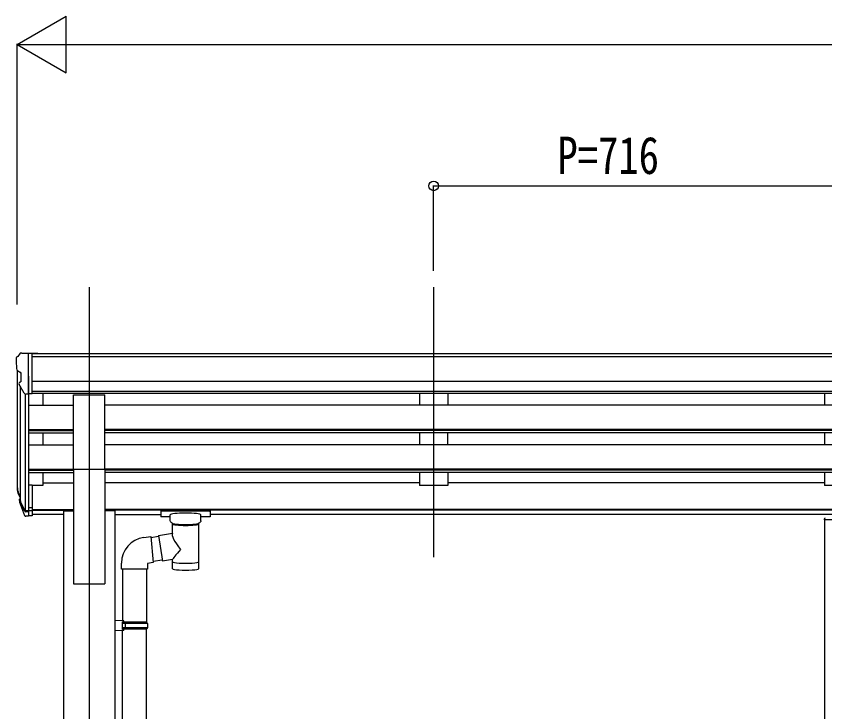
# Model space of a CAD drawing. Units: millimetres, scale not verified. Extents: x -10512 to 10512, y -7425 to 7425.
# Drawn here: x -1814 to -385, y -1980 to -751 of the extents above; entities that cross this region are included whole.
import ezdxf
from ezdxf.enums import TextEntityAlignment as Align

# ---------------------------------------------------------------- set-up
doc = ezdxf.new("R2010")
doc.units = ezdxf.units.MM
doc.header["$LTSCALE"] = 30
for name, color, linetype in [('0-3_YKK_12', 2, 'Continuous'), ('0-4_YKK_13', 4, 'Continuous'), ('0-5_YKK_A1', 4, 'Continuous'), ('0-6_YKK_D', 6, 'Continuous')]:
    doc.layers.add(name, color=color, linetype=linetype)
doc.styles.add('ＭＳ ゴシック', font='')
doc.styles.get('ＭＳ ゴシック').set_extended_font_data('MS Gothic')

msp = doc.modelspace()

# ---------------------------------------------------------------- linework, layer by layer
at = {"layer": '0-3_YKK_12'}
msp.add_line((-1076.07, -1229.66), (-1076.07, -1707.18), dxfattribs=at)
msp.add_lwpolyline([(-1685.07, -1229.66), (-1685.07, -3754.06), (-1685.07, -4154.06), (-1685.07, -4404.06)], dxfattribs=at)
at = {"layer": '0-4_YKK_13'}
for p, q in [((-1814.07, -1355.42), (-1814.07, -1356.05)), ((-1807.16, -1346.61), (-1811.22, -1352.42)), ((-1804.07, -1346.05), (-1806.4, -1346.19)), ((-1804.07, -1346.05), (-1785.57, -1346.05)), ((-1792.07, -1419.03), (-1792.07, -1346.05)), ((-1785.57, -1346.05), (-1775.57, -1346.13)), ((-1785.57, -1418.03), (-1785.57, -1346.05)), ((-1775.57, -1347.65), (-1775.57, -1346.13)), ((-1811.53, -1377.23), (-1806.22, -1380.3)), ((-1806.07, -1380.56), (-1806.07, -1396.84)), ((-1799.69, -1417.22), (-1808.69, -1401.62)), ((-1792.07, -1419.03), (-1797.28, -1418.71)), ((-1785.57, -1418.03), (-1792.07, -1418.03)), ((-1657.57, -1551.49), (-1657.57, -1419.69)), ((-1712.57, -1551.49), (-1657.57, -1551.49)), ((-1792.07, -1579.77), (-1792.07, -1634.54)), ((-1785.57, -1579.77), (-1792.07, -1579.77)), ((-1785.57, -1579.77), (-1785.57, -1633.8)), ((-1810.97, -1593.96), (-1807.1, -1601.91)), ((-1810.37, -1592.58), (-1807.1, -1599.64)), ((-1808.66, -1605.23), (-1808.32, -1609.64)), ((-1808.32, -1609.64), (-1799.51, -1633.19)), ((-1807.7, -1609.07), (-1799.51, -1625.25)), ((-1798.5, -1624.12), (-1806.26, -1608.72)), ((-1792.07, -1624.8), (-1797.2, -1624.8)), ((-1792.07, -1626.61), (-1796.91, -1626.61)), ((-1785.57, -1619.9), (-1792.07, -1619.9)), ((-1785.57, -1624.78), (-1792.07, -1624.78)), ((-1558.07, -1624.35), (-1558.07, -1635.11)), ((-1473.07, -1623.68), (-1556.07, -1623.68)), ((-1473.07, -1625.86), (-1556.07, -1625.86)), ((-1471.07, -1624.35), (-1471.07, -1635.11)), ((-1471.07, -1624.54), (-1471.07, -1626.08)), ((-1792.07, -1634.54), (-1796.91, -1634.54)), ((-1785.57, -1633.8), (-1792.07, -1633.8)), ((-1541.57, -1635.77), (-1556.07, -1635.77)), ((-1541.57, -1642.58), (-1541.57, -1632.3)), ((-1487.57, -1642.58), (-1487.57, -1632.3)), ((-1473.07, -1635.77), (-1487.57, -1635.77)), ((-385.57, -1639.56), (-385.57, -1641.06)), ((-334.57, -1641.06), (-385.57, -1641.06)), ((-1537.47, -1664.65), (-1537.47, -1647.07)), ((-1491.67, -1647.08), (-1491.65, -1727.37)), ((-1588.43, -1672.12), (-1575.91, -1670.56)), ((-1562.4, -1670.44), (-1575.74, -1672.51)), ((-1562.69, -1668.56), (-1537.47, -1664.65)), ((-1562.69, -1668.56), (-1555.67, -1713.82)), ((-1555.96, -1711.94), (-1572.07, -1714.44)), ((-1537.47, -1711), (-1555.67, -1713.82)), ((-1537.48, -1727.37), (-1537.47, -1710.74)), ((-1627.83, -1728.13), (-1627.83, -1717.22)), ((-1581.83, -1728.13), (-1627.83, -1728.13)), ((-1625.87, -1728.13), (-1625.87, -1819.43)), ((-1583.87, -1728.13), (-1583.87, -1821.99)), ((-1623.87, -1819.49), (-1639.87, -1819.02)), ((-1639.87, -1819.02), (-1639.87, -1836.96)), ((-1623.87, -1821.49), (-1625.87, -1821.49)), ((-1582.87, -1821.99), (-1625.87, -1821.99)), ((-1581.87, -1823.99), (-1625.87, -1823.99)), ((-1623.87, -1821.49), (-1623.87, -1819.49)), ((-1621.39, -1823.99), (-1620.96, -1821.99)), ((-1581.87, -1823.99), (-1582.87, -1821.99)), ((-1581.87, -1823.99), (-1581.87, -1831.99)), ((-1623.87, -1836.49), (-1639.87, -1836.96)), ((-1581.87, -1831.99), (-1625.87, -1831.99)), ((-1582.87, -1833.99), (-1625.87, -1833.99)), ((-1625.87, -2678.68), (-1625.87, -1836.55)), ((-1623.87, -1836.49), (-1623.87, -1834.49)), ((-1583.87, -2681.24), (-1583.87, -1833.99)), ((-1581.87, -1831.99), (-1582.87, -1833.99))]:
    msp.add_line(p, q, dxfattribs=at)
for points in [[(-1712.57, -1551.49), (-1712.57, -1419.69), (-1657.57, -1419.69)], [(-1556.07, -1623.68), (-1556.42, -1623.69), (-1556.95, -1623.71), (-1557.4, -1623.77), (-1557.7, -1623.84), (-1557.87, -1623.94), (-1557.99, -1624.08), (-1558.06, -1624.26), (-1558.07, -1624.35)], [(-1471.07, -1624.35), (-1471.11, -1624.15), (-1471.19, -1624.02), (-1471.29, -1623.92), (-1471.39, -1623.86), (-1471.51, -1623.82), (-1471.8, -1623.75), (-1472.29, -1623.71), (-1472.83, -1623.69), (-1473.07, -1623.68)], [(-1556.07, -1635.77), (-1556.42, -1635.77), (-1556.95, -1635.74), (-1557.4, -1635.69), (-1557.7, -1635.61), (-1557.87, -1635.52), (-1557.99, -1635.38), (-1558.06, -1635.2), (-1558.07, -1635.11)], [(-1537.47, -1647.07), (-1537.7, -1646.98), (-1539.06, -1646.24), (-1540.17, -1645.39), (-1540.93, -1644.53), (-1541.39, -1643.63), (-1541.56, -1642.74)], [(-1487.61, -1642.52), (-1487.58, -1642.88), (-1487.83, -1643.84), (-1488.35, -1644.72), (-1489.15, -1645.56), (-1490.27, -1646.36), (-1491.67, -1647.08)], [(-1471.07, -1635.11), (-1471.11, -1635.3), (-1471.19, -1635.44), (-1471.29, -1635.53), (-1471.39, -1635.59), (-1471.51, -1635.64), (-1471.8, -1635.7), (-1472.29, -1635.75), (-1472.83, -1635.77), (-1473.07, -1635.77)], [(-1575.91, -1670.56), (-1571.9, -1716.39), (-1581.83, -1718.13), (-1581.83, -1728.13)], [(-1623.87, -1834.49), (-1625.87, -1834.49), (-1625.87, -1821.49)], [(-1621.39, -1823.99), (-1621.39, -1831.99), (-1620.96, -1833.99)]]:
    msp.add_lwpolyline(points, dxfattribs=at)
for centre, radius, start, end in [((-1811.07, -1355.42), 3, 93, 180), ((-1612.07, -1356.05), 202, 180, 184.94904), ((-1806.34, -1347.19), 1, 93.5, 145), ((-1807.16, -1372.86), 6.18, 185.7035, 224.99897), ((-1806.37, -1380.56), 0.3, 0, 60), ((-1806.1, -1400.12), 3, 94.7167, 210), ((-1806.37, -1396.84), 0.3, 274.7167, 0), ((-1797.09, -1415.72), 3, 210, 266.5), ((-1782.88, -1584.84), 29.53, 186.50806, 197.98144), ((-1781.48, -1583.08), 30.41, 187.1552, 198.19734), ((-384.07, -1639.56), 1.5, 90, 180), ((-1581.92, -1717.57), 45.91, 98.14944, 179.55845)]:
    msp.add_arc(centre, radius, start, end, dxfattribs=at)
for centre, major_axis, ratio, start_param, end_param in [((-1723.42, -1585.27), (-89.06, 1.43), 0.57596, 6.1962358, 6.3678173), ((-1724.21, -1578.6), (87.93, 4.42), 0.541684, 3.0659337, 3.2228513), ((-1807.36, -1605.23), (1.3, 0), 0.90356, 1.3700892, 3.347195), ((-1721.44, -1589.04), (-89.07, 0), 0.90356, 0.2056023, 0.2515348), ((-1722.15, -1585.18), (-88.05, 0), 0.90356, 0.2662965, 0.3003836), ((-1796.91, -1623.9), (-3, 0), 0.90356, 0.5235988, 1.5707963), ((-1797.2, -1623.44), (-1.5, 0), 0.90356, 0.5235988, 1.5707963), ((-1556.07, -1626.08), (-2, 0), 0.109601, 4.712389, 6.2831853), ((-1514.57, -1632.3), (-27, 0), 0.122176, 3.1415927, 6.2831853), ((-1473.07, -1626.08), (-2, 0), 0.109601, 3.1415927, 4.712389), ((-1796.91, -1631.83), (3, 0), 0.90356, 3.6651914, 4.712389), ((-1525.57, -1642.58), (-16, 0), 0.361356, 0, 0.0194874), ((-1514.56, -1647.53), (-22.92, 0.42), 0.07247, 0.0008089, 1.5716053), ((-1514.56, -1649.16), (-22.92, 0.42), 0.07247, 0.0008089, 1.5716053), ((-1514.58, -1647.53), (22.91, 0.42), 0.072511, 4.711586, 6.2823824), ((-1514.58, -1649.16), (22.91, 0.42), 0.072511, 4.711586, 6.2823824), ((-1514.57, -1691.19), (22.81, -26.62), 0.234429, 3.1563334, 4.5976381), ((-1517.12, -1688.55), (-20.32, -22.25), 0.045535, 4.9756507, 6.2441899), ((-1514.57, -1714.93), (-22.91, 0), 0.122865, 6.2831853, 9.424778), ((-1514.57, -1727.37), (-22.92, 0), 0.101955, 6.2829723, 9.4248207)]:
    msp.add_ellipse(centre, major_axis=major_axis, ratio=ratio, start_param=start_param, end_param=end_param, dxfattribs=at)
at = {"layer": '0-5_YKK_A1'}
for p, q in [((1065.43, -1347.65), (-1785.57, -1347.65)), ((1065.43, -1352.87), (-1785.57, -1352.87)), ((-1812.07, -1376.62), (-1812.07, -1579.4)), ((-1792.07, -1387.15), (-1792.07, -1579.77)), ((1065.43, -1396.4), (-1785.57, -1396.4)), ((-1807.1, -1404.39), (-1807.1, -1606.11)), ((1065.43, -1414.25), (-1785.57, -1414.25)), ((-1798.07, -1418.55), (-1798.08, -1624.55)), ((1065.43, -1417.5), (-1785.57, -1417.5)), ((-1767.07, -1417.5), (-1767.07, -1438.08)), ((-1101.07, -1417.6), (-1101.07, -1438.08)), ((-1051.07, -1417.6), (-1051.07, -1438.08)), ((-385.07, -1417.6), (-385.07, -1438.08)), ((-1792.07, -1438.08), (-1712.57, -1438.08)), ((937.43, -1438.08), (-1657.57, -1438.08)), ((-1051.07, -1438.08), (-1101.07, -1438.08)), ((-335.07, -1438.08), (-385.07, -1438.08)), ((-1792.07, -1481.44), (-1712.57, -1481.44)), ((-1792.07, -1482.93), (-1712.57, -1482.93)), ((937.43, -1481.44), (-1657.57, -1481.44)), ((937.43, -1482.93), (-1657.57, -1482.93)), ((-1792.07, -1487.25), (-1712.57, -1487.25)), ((-1767.07, -1487.25), (-1767.07, -1508.18)), ((937.43, -1487.25), (-1657.57, -1487.25)), ((-1101.07, -1487.25), (-1101.07, -1508.18)), ((-1051.07, -1508.18), (-1051.07, -1487.25)), ((-385.07, -1487.25), (-385.07, -1508.18)), ((-1792.07, -1508.18), (-1712.57, -1508.18)), ((937.43, -1508.18), (-1657.57, -1508.18)), ((-1051.07, -1508.18), (-1101.07, -1508.18)), ((-335.07, -1508.18), (-385.07, -1508.18)), ((-1792.07, -1551.54), (-1712.57, -1551.54)), ((-1792.07, -1553.04), (-1712.57, -1553.04)), ((-1792.07, -1557.36), (-1712.57, -1557.36)), ((-1767.07, -1557.36), (-1767.07, -1580.4)), ((-1712.57, -1551.49), (-1712.57, -1754.06)), ((-1657.57, -1551.49), (-1657.57, -1754.06)), ((937.43, -1551.54), (-1657.57, -1551.54)), ((937.43, -1553.04), (-1657.57, -1553.04)), ((937.43, -1557.36), (-1657.57, -1557.36)), ((-1101.07, -1557.36), (-1101.07, -1580.4)), ((-1051.07, -1557.36), (-1051.07, -1580.4)), ((-385.07, -1557.36), (-385.07, -1580.4)), ((-1767.07, -1580.4), (-1785.57, -1580.4)), ((-1767.07, -1575.46), (-1712.57, -1575.46)), ((-1101.07, -1575.46), (-1657.57, -1575.46)), ((-1051.07, -1580.4), (-1101.07, -1580.4)), ((-385.07, -1575.46), (-1051.07, -1575.46)), ((-335.07, -1580.4), (-385.07, -1580.4)), ((-1785.57, -1622.47), (-1712.57, -1622.47)), ((-1785.57, -1623.87), (-1712.57, -1623.87)), ((-1730.27, -1625.06), (-1712.57, -1625.06)), ((-1730.27, -1625.06), (-1730.27, -4254.06)), ((937.43, -1622.47), (-1657.57, -1622.47)), ((937.43, -1623.87), (-1657.57, -1623.87)), ((-1639.87, -1625.06), (-1657.57, -1625.06)), ((-1639.87, -1625.06), (-1639.87, -4254.06)), ((-1730.27, -1631.56), (-1785.57, -1631.56)), ((-1639.87, -1631.56), (-1558.07, -1631.56)), ((750.93, -1631.56), (-1471.07, -1631.56)), ((-385.07, -1641.06), (-385.07, -4004.06)), ((-1712.57, -1754.06), (-1657.57, -1754.06))]:
    msp.add_line(p, q, dxfattribs=at)
at = {"layer": '0-6_YKK_D'}
for p, q in [((-1812.07, -800.67), (-1725.46, -750.67)), ((-1725.46, -850.67), (-1725.46, -750.67)), ((-1812.07, -1260.24), (-1812.07, -799.67)), ((-1812.07, -800.67), (-1725.46, -850.67)), ((-1812.07, -800.67), (-1638.86, -800.67)), ((-1712.07, -800.67), (991.93, -800.67)), ((-1076.07, -1200.77), (-1076.07, -1049.67)), ((-1076.07, -1050.67), (-360.07, -1050.67))]:
    msp.add_line(p, q, dxfattribs=at)
msp.add_circle((-1076.07, -1050.67), 8.5, dxfattribs=at)

# ---------------------------------------------------------------- texts
at = {"layer": '0-6_YKK_D', "style": 'ＭＳ ゴシック', "width": 0.8}
msp.add_text('P=716', height=65.98, dxfattribs=at).set_placement((-857.27, -1049.37), align=Align.BOTTOM_LEFT)

doc.saveas('drawing.dxf')
